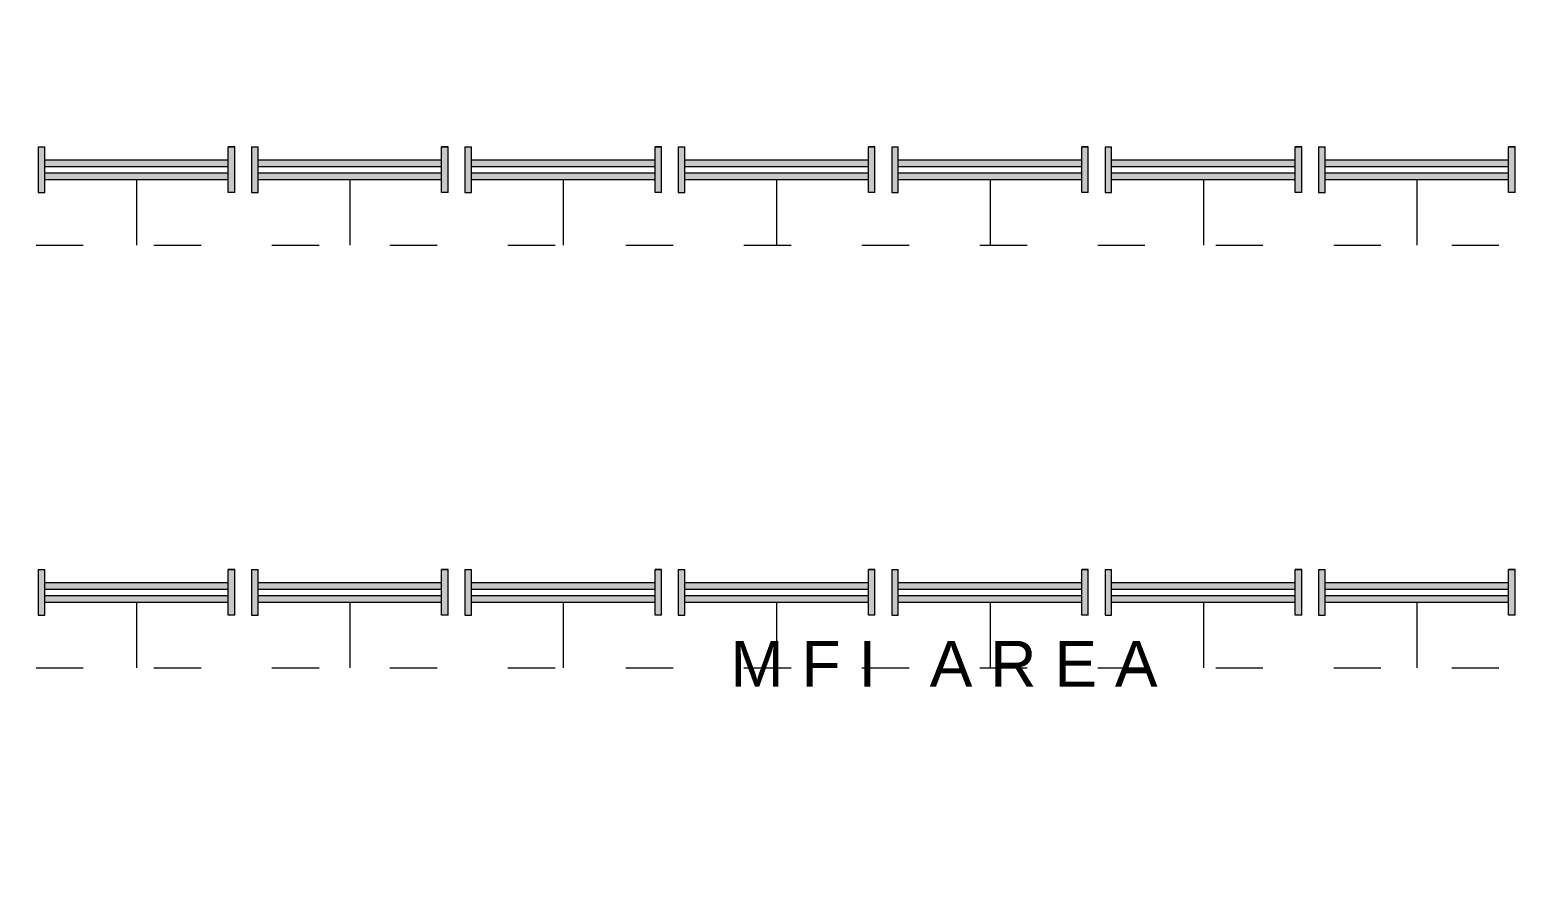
# Model space of a CAD drawing. Header units: millimetres. Extents: x 3339 to 2017737, y 4955 to 2748989.
# Drawn here: x 1451543 to 1462920, y 1301574 to 1308039 of the extents above; entities that cross this region are included whole.
import ezdxf

# ---------------------------------------------------------------- set-up
doc = ezdxf.new("R2010")
doc.units = ezdxf.units.MM
doc.header["$LTSCALE"] = 30
doc.linetypes.add('ACAD_ISO03W100', pattern=[30, 12, -18])
doc.layers.add('DIM LINES', color=7, linetype='Continuous')
doc.layers.add('TEXT', color=7, linetype='Continuous')
doc.layers.add('LIGHT LINES', color=6, linetype='ACAD_ISO03W100', lineweight=13)
doc.layers.add('LIGHTS', color=6, linetype='Continuous', lineweight=13)
doc.styles.get("Standard").update_dxf_attribs({"font": 'arial.ttf'})
doc.dimstyles.new('GREEN', dxfattribs={"dimtxt": 1000, "dimasz": 600, "dimexe": 0.18, "dimexo": 0.0625, "dimgap": 0.09, "dimtad": 2, "dimdec": 0, "dimzin": 0, "dimdsep": 46, "dimtxsty": 'Standard', "dimblk": 'ARCHTICK', "dimcen": 0.09, "dimclrd": 3, "dimclre": 3, "dimclrt": 2, "dimadec": 0, "dimazin": 0, "dimtfac": 1, "dimtdec": 0, "dimtofl": 0, "dimtmove": 0, "dimatfit": 3, "dimfxl": 1, "dimtolj": 1, "dimtzin": 0, "dimarcsym": 0})

# ---------------------------------------------------------------- blocks, each defined once
blk = doc.blocks.new('_ArchTick')
at = {"color": 0, "linetype": 'ByBlock', "const_width": 0.15}
blk.add_lwpolyline([(-0.5, -0.5), (0.5, 0.5)], dxfattribs=at)
blk = doc.blocks.new('*D851')
at = {"layer": 'Defpoints', "color": 0, "transparency": 16777216}
for p in [(1519240, 1324539), (1429240, 1308509), (1519240, 1301709)]:
    blk.add_point(p, dxfattribs=at)
at = {"layer": 'DIM LINES', "color": 3, "linetype": 'ByBlock', "lineweight": -2, "transparency": 16777216}
for p, q in [((1429240, 1308509), (1429240, 1324539)), ((1429240, 1324539), (1519240, 1324539)), ((1519240, 1301709), (1519240, 1324539))]:
    blk.add_line(p, q, dxfattribs=at)
at = {"layer": 'DIM LINES', "color": 3, "lineweight": -2, "transparency": 16777216, "xscale": 600, "yscale": 600, "zscale": 600, "rotation": 180}
blk.add_blockref('_ArchTick', (1429240, 1324539), dxfattribs=at)
at = {"layer": 'DIM LINES', "color": 3, "lineweight": -2, "transparency": 16777216, "xscale": 600, "yscale": 600, "zscale": 600}
blk.add_blockref('_ArchTick', (1519240, 1324539), dxfattribs=at)
at = {"layer": 'DIM LINES', "color": 2, "transparency": 16777216, "insert": (1474240, 1325050), "char_height": 1000, "attachment_point": 5}
blk.add_mtext('\\A1;90000', dxfattribs=at)
blk = doc.blocks.new('*D852')
at = {"layer": 'Defpoints', "color": 0, "transparency": 16777216}
for p in [(1473240, 1319497), (1429240, 1308509), (1473240, 1289653)]:
    blk.add_point(p, dxfattribs=at)
at = {"layer": 'DIM LINES', "color": 3, "linetype": 'ByBlock', "lineweight": -2, "transparency": 16777216}
for p, q in [((1429240, 1308509), (1429240, 1319497)), ((1429240, 1319497), (1473240, 1319497)), ((1473240, 1289654), (1473240, 1319497))]:
    blk.add_line(p, q, dxfattribs=at)
at = {"layer": 'DIM LINES', "color": 3, "lineweight": -2, "transparency": 16777216, "xscale": 600, "yscale": 600, "zscale": 600, "rotation": 180}
blk.add_blockref('_ArchTick', (1429240, 1319497), dxfattribs=at)
at = {"layer": 'DIM LINES', "color": 3, "lineweight": -2, "transparency": 16777216, "xscale": 600, "yscale": 600, "zscale": 600}
blk.add_blockref('_ArchTick', (1473240, 1319497), dxfattribs=at)
at = {"layer": 'DIM LINES', "color": 2, "transparency": 16777216, "insert": (1451240, 1320008), "char_height": 1000, "attachment_point": 5}
blk.add_mtext('\\A1;44000', dxfattribs=at)

msp = doc.modelspace()

# ---------------------------------------------------------------- hatches: boundary and pattern name
at = {"layer": 'LIGHTS'}
h = msp.add_hatch(color=256, dxfattribs=at)
h.dxf.hatch_style = 1
h.paths.add_polyline_path([(1451607.017, 1306796.857), (1451657.017, 1306796.857), (1451657.017, 1307146.857), (1451607.017, 1307146.857)])
h = msp.add_hatch(color=256, dxfattribs=at)
h.dxf.hatch_style = 1
h.paths.add_polyline_path([(1453057.017, 1306796.857), (1453107.017, 1306796.857), (1453107.017, 1307146.857), (1453057.017, 1307146.857)])
h = msp.add_hatch(color=256, dxfattribs=at)
h.dxf.hatch_style = 1
h.paths.add_polyline_path([(1453234.795, 1306796.857), (1453284.795, 1306796.857), (1453284.795, 1307146.857), (1453234.795, 1307146.857)])
h = msp.add_hatch(color=256, dxfattribs=at)
h.dxf.hatch_style = 1
h.paths.add_polyline_path([(1454684.795, 1306796.857), (1454734.795, 1306796.857), (1454734.795, 1307146.857), (1454684.795, 1307146.857)])
h = msp.add_hatch(color=256, dxfattribs=at)
h.dxf.hatch_style = 1
h.paths.add_polyline_path([(1454862.572, 1306796.857), (1454912.572, 1306796.857), (1454912.572, 1307146.857), (1454862.572, 1307146.857)])
h = msp.add_hatch(color=256, dxfattribs=at)
h.dxf.hatch_style = 1
h.paths.add_polyline_path([(1456312.572, 1306796.857), (1456362.572, 1306796.857), (1456362.572, 1307146.857), (1456312.572, 1307146.857)])
h = msp.add_hatch(color=256, dxfattribs=at)
h.dxf.hatch_style = 1
h.paths.add_polyline_path([(1456490.35, 1306796.857), (1456540.35, 1306796.857), (1456540.35, 1307146.857), (1456490.35, 1307146.857)])
h = msp.add_hatch(color=256, dxfattribs=at)
h.dxf.hatch_style = 1
h.paths.add_polyline_path([(1457940.35, 1306796.857), (1457990.35, 1306796.857), (1457990.35, 1307146.857), (1457940.35, 1307146.857)])
h = msp.add_hatch(color=256, dxfattribs=at)
h.dxf.hatch_style = 1
h.paths.add_polyline_path([(1458118.128, 1306796.857), (1458168.128, 1306796.857), (1458168.128, 1307146.857), (1458118.128, 1307146.857)])
h = msp.add_hatch(color=256, dxfattribs=at)
h.dxf.hatch_style = 1
h.paths.add_polyline_path([(1459568.128, 1306796.857), (1459618.128, 1306796.857), (1459618.128, 1307146.857), (1459568.128, 1307146.857)])
h = msp.add_hatch(color=256, dxfattribs=at)
h.dxf.hatch_style = 1
h.paths.add_polyline_path([(1459745.906, 1306796.857), (1459795.906, 1306796.857), (1459795.906, 1307146.857), (1459745.906, 1307146.857)])
h = msp.add_hatch(color=256, dxfattribs=at)
h.dxf.hatch_style = 1
h.paths.add_polyline_path([(1461195.906, 1306796.857), (1461245.906, 1306796.857), (1461245.906, 1307146.857), (1461195.906, 1307146.857)])
h = msp.add_hatch(color=256, dxfattribs=at)
h.dxf.hatch_style = 1
h.paths.add_polyline_path([(1461373.683, 1306796.857), (1461423.683, 1306796.857), (1461423.683, 1307146.857), (1461373.683, 1307146.857)])
h = msp.add_hatch(color=256, dxfattribs=at)
h.dxf.hatch_style = 1
h.paths.add_polyline_path([(1462823.683, 1306796.857), (1462873.683, 1306796.857), (1462873.683, 1307146.857), (1462823.683, 1307146.857)])
h = msp.add_hatch(color=256, dxfattribs=at)
h.dxf.hatch_style = 1
h.paths.add_polyline_path([(1453057.017, 1306996.857), (1453057.017, 1307046.857), (1451657.017, 1307046.857), (1451657.017, 1306996.857)])
h = msp.add_hatch(color=256, dxfattribs=at)
h.dxf.hatch_style = 1
h.paths.add_polyline_path([(1454684.795, 1306996.857), (1454684.795, 1307046.857), (1453284.795, 1307046.857), (1453284.795, 1306996.857)])
h = msp.add_hatch(color=256, dxfattribs=at)
h.dxf.hatch_style = 1
h.paths.add_polyline_path([(1456312.572, 1306996.857), (1456312.572, 1307046.857), (1454912.572, 1307046.857), (1454912.572, 1306996.857)])
h = msp.add_hatch(color=256, dxfattribs=at)
h.dxf.hatch_style = 1
h.paths.add_polyline_path([(1457940.35, 1306996.857), (1457940.35, 1307046.857), (1456540.35, 1307046.857), (1456540.35, 1306996.857)])
h = msp.add_hatch(color=256, dxfattribs=at)
h.dxf.hatch_style = 1
h.paths.add_polyline_path([(1459568.128, 1306996.857), (1459568.128, 1307046.857), (1458168.128, 1307046.857), (1458168.128, 1306996.857)])
h = msp.add_hatch(color=256, dxfattribs=at)
h.dxf.hatch_style = 1
h.paths.add_polyline_path([(1461195.906, 1306996.857), (1461195.906, 1307046.857), (1459795.906, 1307046.857), (1459795.906, 1306996.857)])
h = msp.add_hatch(color=256, dxfattribs=at)
h.dxf.hatch_style = 1
h.paths.add_polyline_path([(1462823.683, 1306996.857), (1462823.683, 1307046.857), (1461423.683, 1307046.857), (1461423.683, 1306996.857)])
h = msp.add_hatch(color=256, dxfattribs=at)
h.dxf.hatch_style = 1
h.paths.add_polyline_path([(1451657.017, 1306946.857), (1451657.017, 1306896.857), (1453057.017, 1306896.857), (1453057.017, 1306946.857)])
h = msp.add_hatch(color=256, dxfattribs=at)
h.dxf.hatch_style = 1
h.paths.add_polyline_path([(1453284.795, 1306946.857), (1453284.795, 1306896.857), (1454684.795, 1306896.857), (1454684.795, 1306946.857)])
h = msp.add_hatch(color=256, dxfattribs=at)
h.dxf.hatch_style = 1
h.paths.add_polyline_path([(1454912.572, 1306946.857), (1454912.572, 1306896.857), (1456312.572, 1306896.857), (1456312.572, 1306946.857)])
h = msp.add_hatch(color=256, dxfattribs=at)
h.dxf.hatch_style = 1
h.paths.add_polyline_path([(1456540.35, 1306946.857), (1456540.35, 1306896.857), (1457940.35, 1306896.857), (1457940.35, 1306946.857)])
h = msp.add_hatch(color=256, dxfattribs=at)
h.dxf.hatch_style = 1
h.paths.add_polyline_path([(1458168.128, 1306946.857), (1458168.128, 1306896.857), (1459568.128, 1306896.857), (1459568.128, 1306946.857)])
h = msp.add_hatch(color=256, dxfattribs=at)
h.dxf.hatch_style = 1
h.paths.add_polyline_path([(1459795.906, 1306946.857), (1459795.906, 1306896.857), (1461195.906, 1306896.857), (1461195.906, 1306946.857)])
h = msp.add_hatch(color=256, dxfattribs=at)
h.dxf.hatch_style = 1
h.paths.add_polyline_path([(1461423.683, 1306946.857), (1461423.683, 1306896.857), (1462823.683, 1306896.857), (1462823.683, 1306946.857)])
h = msp.add_hatch(color=256, dxfattribs=at)
h.dxf.hatch_style = 1
h.paths.add_polyline_path([(1451607.017, 1303571.88), (1451657.017, 1303571.88), (1451657.017, 1303921.88), (1451607.017, 1303921.88)])
h = msp.add_hatch(color=256, dxfattribs=at)
h.dxf.hatch_style = 1
h.paths.add_polyline_path([(1453057.017, 1303771.88), (1453057.017, 1303821.88), (1451657.017, 1303821.88), (1451657.017, 1303771.88)])
h = msp.add_hatch(color=256, dxfattribs=at)
h.dxf.hatch_style = 1
h.paths.add_polyline_path([(1453057.017, 1303571.88), (1453107.017, 1303571.88), (1453107.017, 1303921.88), (1453057.017, 1303921.88)])
h = msp.add_hatch(color=256, dxfattribs=at)
h.dxf.hatch_style = 1
h.paths.add_polyline_path([(1453234.795, 1303571.88), (1453284.795, 1303571.88), (1453284.795, 1303921.88), (1453234.795, 1303921.88)])
h = msp.add_hatch(color=256, dxfattribs=at)
h.dxf.hatch_style = 1
h.paths.add_polyline_path([(1454684.795, 1303771.88), (1454684.795, 1303821.88), (1453284.795, 1303821.88), (1453284.795, 1303771.88)])
h = msp.add_hatch(color=256, dxfattribs=at)
h.dxf.hatch_style = 1
h.paths.add_polyline_path([(1454684.795, 1303571.88), (1454734.795, 1303571.88), (1454734.795, 1303921.88), (1454684.795, 1303921.88)])
h = msp.add_hatch(color=256, dxfattribs=at)
h.dxf.hatch_style = 1
h.paths.add_polyline_path([(1454862.572, 1303571.88), (1454912.572, 1303571.88), (1454912.572, 1303921.88), (1454862.572, 1303921.88)])
h = msp.add_hatch(color=256, dxfattribs=at)
h.dxf.hatch_style = 1
h.paths.add_polyline_path([(1456312.572, 1303771.88), (1456312.572, 1303821.88), (1454912.572, 1303821.88), (1454912.572, 1303771.88)])
h = msp.add_hatch(color=256, dxfattribs=at)
h.dxf.hatch_style = 1
h.paths.add_polyline_path([(1456312.572, 1303571.88), (1456362.572, 1303571.88), (1456362.572, 1303921.88), (1456312.572, 1303921.88)])
h = msp.add_hatch(color=256, dxfattribs=at)
h.dxf.hatch_style = 1
h.paths.add_polyline_path([(1456490.35, 1303571.88), (1456540.35, 1303571.88), (1456540.35, 1303921.88), (1456490.35, 1303921.88)])
h = msp.add_hatch(color=256, dxfattribs=at)
h.dxf.hatch_style = 1
h.paths.add_polyline_path([(1457940.35, 1303771.88), (1457940.35, 1303821.88), (1456540.35, 1303821.88), (1456540.35, 1303771.88)])
h = msp.add_hatch(color=256, dxfattribs=at)
h.dxf.hatch_style = 1
h.paths.add_polyline_path([(1457940.35, 1303571.88), (1457990.35, 1303571.88), (1457990.35, 1303921.88), (1457940.35, 1303921.88)])
h = msp.add_hatch(color=256, dxfattribs=at)
h.dxf.hatch_style = 1
h.paths.add_polyline_path([(1458118.128, 1303571.88), (1458168.128, 1303571.88), (1458168.128, 1303921.88), (1458118.128, 1303921.88)])
h = msp.add_hatch(color=256, dxfattribs=at)
h.dxf.hatch_style = 1
h.paths.add_polyline_path([(1459568.128, 1303771.88), (1459568.128, 1303821.88), (1458168.128, 1303821.88), (1458168.128, 1303771.88)])
h = msp.add_hatch(color=256, dxfattribs=at)
h.dxf.hatch_style = 1
h.paths.add_polyline_path([(1459568.128, 1303571.88), (1459618.128, 1303571.88), (1459618.128, 1303921.88), (1459568.128, 1303921.88)])
h = msp.add_hatch(color=256, dxfattribs=at)
h.dxf.hatch_style = 1
h.paths.add_polyline_path([(1459745.906, 1303571.88), (1459795.906, 1303571.88), (1459795.906, 1303921.88), (1459745.906, 1303921.88)])
h = msp.add_hatch(color=256, dxfattribs=at)
h.dxf.hatch_style = 1
h.paths.add_polyline_path([(1461195.906, 1303771.88), (1461195.906, 1303821.88), (1459795.906, 1303821.88), (1459795.906, 1303771.88)])
h = msp.add_hatch(color=256, dxfattribs=at)
h.dxf.hatch_style = 1
h.paths.add_polyline_path([(1461195.906, 1303571.88), (1461245.906, 1303571.88), (1461245.906, 1303921.88), (1461195.906, 1303921.88)])
h = msp.add_hatch(color=256, dxfattribs=at)
h.dxf.hatch_style = 1
h.paths.add_polyline_path([(1461373.683, 1303571.88), (1461423.683, 1303571.88), (1461423.683, 1303921.88), (1461373.683, 1303921.88)])
h = msp.add_hatch(color=256, dxfattribs=at)
h.dxf.hatch_style = 1
h.paths.add_polyline_path([(1462823.683, 1303771.88), (1462823.683, 1303821.88), (1461423.683, 1303821.88), (1461423.683, 1303771.88)])
h = msp.add_hatch(color=256, dxfattribs=at)
h.dxf.hatch_style = 1
h.paths.add_polyline_path([(1462823.683, 1303571.88), (1462873.683, 1303571.88), (1462873.683, 1303921.88), (1462823.683, 1303921.88)])
h = msp.add_hatch(color=256, dxfattribs=at)
h.dxf.hatch_style = 1
h.paths.add_polyline_path([(1451657.017, 1303721.88), (1451657.017, 1303671.88), (1453057.017, 1303671.88), (1453057.017, 1303721.88)])
h = msp.add_hatch(color=256, dxfattribs=at)
h.dxf.hatch_style = 1
h.paths.add_polyline_path([(1453284.795, 1303721.88), (1453284.795, 1303671.88), (1454684.795, 1303671.88), (1454684.795, 1303721.88)])
h = msp.add_hatch(color=256, dxfattribs=at)
h.dxf.hatch_style = 1
h.paths.add_polyline_path([(1454912.572, 1303721.88), (1454912.572, 1303671.88), (1456312.572, 1303671.88), (1456312.572, 1303721.88)])
h = msp.add_hatch(color=256, dxfattribs=at)
h.dxf.hatch_style = 1
h.paths.add_polyline_path([(1456540.35, 1303721.88), (1456540.35, 1303671.88), (1457940.35, 1303671.88), (1457940.35, 1303721.88)])
h = msp.add_hatch(color=256, dxfattribs=at)
h.dxf.hatch_style = 1
h.paths.add_polyline_path([(1458168.128, 1303721.88), (1458168.128, 1303671.88), (1459568.128, 1303671.88), (1459568.128, 1303721.88)])
h = msp.add_hatch(color=256, dxfattribs=at)
h.dxf.hatch_style = 1
h.paths.add_polyline_path([(1459795.906, 1303721.88), (1459795.906, 1303671.88), (1461195.906, 1303671.88), (1461195.906, 1303721.88)])
h = msp.add_hatch(color=256, dxfattribs=at)
h.dxf.hatch_style = 1
h.paths.add_polyline_path([(1461423.683, 1303721.88), (1461423.683, 1303671.88), (1462823.683, 1303671.88), (1462823.683, 1303721.88)])

# ---------------------------------------------------------------- linework, layer by layer
at = {"layer": 'LIGHT LINES'}
for p, q in [((1442590.35, 1306396.857), (1471890.35, 1306396.857)), ((1442590.35, 1303171.88), (1471890.35, 1303171.88))]:
    msp.add_line(p, q, dxfattribs=at)
at = {"layer": 'LIGHTS'}
for p, q in [((1451607.017, 1307146.857), (1451607.017, 1306796.857)), ((1451607.017, 1307146.857), (1451657.017, 1307146.857)), ((1451607.017, 1307146.857), (1451657.017, 1307146.857)), ((1451657.017, 1306796.857), (1451657.017, 1307146.857)), ((1453107.017, 1307146.857), (1453057.017, 1307146.857)), ((1453057.017, 1306796.857), (1453057.017, 1307146.857)), ((1453057.017, 1307146.857), (1453107.017, 1307146.857)), ((1453107.017, 1306796.857), (1453107.017, 1307146.857)), ((1453234.795, 1307146.857), (1453234.795, 1306796.857)), ((1453234.795, 1307146.857), (1453284.795, 1307146.857)), ((1453234.795, 1307146.857), (1453284.795, 1307146.857)), ((1453284.795, 1306796.857), (1453284.795, 1307146.857)), ((1454734.795, 1307146.857), (1454684.795, 1307146.857)), ((1454684.795, 1306796.857), (1454684.795, 1307146.857)), ((1454684.795, 1307146.857), (1454734.795, 1307146.857)), ((1454734.795, 1306796.857), (1454734.795, 1307146.857)), ((1454862.572, 1307146.857), (1454862.572, 1306796.857)), ((1454862.572, 1307146.857), (1454912.572, 1307146.857)), ((1454862.572, 1307146.857), (1454912.572, 1307146.857)), ((1454912.572, 1306796.857), (1454912.572, 1307146.857)), ((1456362.572, 1307146.857), (1456312.572, 1307146.857)), ((1456312.572, 1306796.857), (1456312.572, 1307146.857)), ((1456312.572, 1307146.857), (1456362.572, 1307146.857)), ((1456362.572, 1306796.857), (1456362.572, 1307146.857)), ((1456490.35, 1307146.857), (1456490.35, 1306796.857)), ((1456490.35, 1307146.857), (1456540.35, 1307146.857)), ((1456490.35, 1307146.857), (1456540.35, 1307146.857)), ((1456540.35, 1306796.857), (1456540.35, 1307146.857)), ((1457990.35, 1307146.857), (1457940.35, 1307146.857)), ((1457940.35, 1306796.857), (1457940.35, 1307146.857)), ((1457940.35, 1307146.857), (1457990.35, 1307146.857)), ((1457990.35, 1306796.857), (1457990.35, 1307146.857)), ((1458118.128, 1307146.857), (1458118.128, 1306796.857)), ((1458118.128, 1307146.857), (1458168.128, 1307146.857)), ((1458118.128, 1307146.857), (1458168.128, 1307146.857)), ((1458168.128, 1306796.857), (1458168.128, 1307146.857)), ((1459618.128, 1307146.857), (1459568.128, 1307146.857)), ((1459568.128, 1306796.857), (1459568.128, 1307146.857)), ((1459568.128, 1307146.857), (1459618.128, 1307146.857)), ((1459618.128, 1306796.857), (1459618.128, 1307146.857)), ((1459745.906, 1307146.857), (1459745.906, 1306796.857)), ((1459745.906, 1307146.857), (1459795.906, 1307146.857)), ((1459745.906, 1307146.857), (1459795.906, 1307146.857)), ((1459795.906, 1306796.857), (1459795.906, 1307146.857)), ((1461245.906, 1307146.857), (1461195.906, 1307146.857)), ((1461195.906, 1306796.857), (1461195.906, 1307146.857)), ((1461195.906, 1307146.857), (1461245.906, 1307146.857)), ((1461245.906, 1306796.857), (1461245.906, 1307146.857)), ((1461373.683, 1307146.857), (1461373.683, 1306796.857)), ((1461373.683, 1307146.857), (1461423.683, 1307146.857)), ((1461373.683, 1307146.857), (1461423.683, 1307146.857)), ((1461423.683, 1306796.857), (1461423.683, 1307146.857)), ((1462873.683, 1307146.857), (1462823.683, 1307146.857)), ((1462823.683, 1306796.857), (1462823.683, 1307146.857)), ((1462823.683, 1307146.857), (1462873.683, 1307146.857)), ((1462873.683, 1306796.857), (1462873.683, 1307146.857)), ((1451657.017, 1307046.857), (1453057.017, 1307046.857)), ((1451657.017, 1306996.857), (1453057.017, 1306996.857)), ((1453284.795, 1307046.857), (1454684.795, 1307046.857)), ((1453284.795, 1306996.857), (1454684.795, 1306996.857)), ((1454912.572, 1307046.857), (1456312.572, 1307046.857)), ((1454912.572, 1306996.857), (1456312.572, 1306996.857)), ((1456540.35, 1307046.857), (1457940.35, 1307046.857)), ((1456540.35, 1306996.857), (1457940.35, 1306996.857)), ((1458168.128, 1307046.857), (1459568.128, 1307046.857)), ((1458168.128, 1306996.857), (1459568.128, 1306996.857)), ((1459795.906, 1307046.857), (1461195.906, 1307046.857)), ((1459795.906, 1306996.857), (1461195.906, 1306996.857)), ((1461423.683, 1307046.857), (1462823.683, 1307046.857)), ((1461423.683, 1306996.857), (1462823.683, 1306996.857)), ((1451657.017, 1306946.857), (1453057.017, 1306946.857)), ((1451657.017, 1306896.857), (1453057.017, 1306896.857)), ((1452357.017, 1306896.857), (1452357.017, 1306396.857)), ((1453284.795, 1306946.857), (1454684.795, 1306946.857)), ((1453284.795, 1306896.857), (1454684.795, 1306896.857)), ((1453984.795, 1306896.857), (1453984.795, 1306396.857)), ((1454912.572, 1306946.857), (1456312.572, 1306946.857)), ((1454912.572, 1306896.857), (1456312.572, 1306896.857)), ((1455612.572, 1306896.857), (1455612.572, 1306396.857)), ((1456540.35, 1306946.857), (1457940.35, 1306946.857)), ((1456540.35, 1306896.857), (1457940.35, 1306896.857)), ((1457240.35, 1306896.857), (1457240.35, 1306396.857)), ((1458168.128, 1306946.857), (1459568.128, 1306946.857)), ((1458168.128, 1306896.857), (1459568.128, 1306896.857)), ((1458868.128, 1306896.857), (1458868.128, 1306396.857)), ((1459795.906, 1306946.857), (1461195.906, 1306946.857)), ((1459795.906, 1306896.857), (1461195.906, 1306896.857)), ((1460495.906, 1306896.857), (1460495.906, 1306396.857)), ((1461423.683, 1306946.857), (1462823.683, 1306946.857)), ((1461423.683, 1306896.857), (1462823.683, 1306896.857)), ((1462123.683, 1306896.857), (1462123.683, 1306396.857)), ((1451607.017, 1306796.857), (1451657.017, 1306796.857)), ((1453107.017, 1306796.857), (1453057.017, 1306796.857)), ((1453234.795, 1306796.857), (1453284.795, 1306796.857)), ((1454734.795, 1306796.857), (1454684.795, 1306796.857)), ((1454862.572, 1306796.857), (1454912.572, 1306796.857)), ((1456362.572, 1306796.857), (1456312.572, 1306796.857)), ((1456490.35, 1306796.857), (1456540.35, 1306796.857)), ((1457990.35, 1306796.857), (1457940.35, 1306796.857)), ((1458118.128, 1306796.857), (1458168.128, 1306796.857)), ((1459618.128, 1306796.857), (1459568.128, 1306796.857)), ((1459745.906, 1306796.857), (1459795.906, 1306796.857)), ((1461245.906, 1306796.857), (1461195.906, 1306796.857)), ((1461373.683, 1306796.857), (1461423.683, 1306796.857)), ((1462873.683, 1306796.857), (1462823.683, 1306796.857)), ((1451607.017, 1303921.88), (1451607.017, 1303571.88)), ((1451607.017, 1303921.88), (1451657.017, 1303921.88)), ((1451607.017, 1303921.88), (1451657.017, 1303921.88)), ((1451657.017, 1303571.88), (1451657.017, 1303921.88)), ((1451657.017, 1303821.88), (1453057.017, 1303821.88)), ((1453107.017, 1303921.88), (1453057.017, 1303921.88)), ((1453057.017, 1303571.88), (1453057.017, 1303921.88)), ((1453057.017, 1303921.88), (1453107.017, 1303921.88)), ((1453107.017, 1303571.88), (1453107.017, 1303921.88)), ((1453234.795, 1303921.88), (1453234.795, 1303571.88)), ((1453234.795, 1303921.88), (1453284.795, 1303921.88)), ((1453234.795, 1303921.88), (1453284.795, 1303921.88)), ((1453284.795, 1303571.88), (1453284.795, 1303921.88)), ((1453284.795, 1303821.88), (1454684.795, 1303821.88)), ((1454734.795, 1303921.88), (1454684.795, 1303921.88)), ((1454684.795, 1303571.88), (1454684.795, 1303921.88)), ((1454684.795, 1303921.88), (1454734.795, 1303921.88)), ((1454734.795, 1303571.88), (1454734.795, 1303921.88)), ((1454862.572, 1303921.88), (1454862.572, 1303571.88)), ((1454862.572, 1303921.88), (1454912.572, 1303921.88)), ((1454862.572, 1303921.88), (1454912.572, 1303921.88)), ((1454912.572, 1303571.88), (1454912.572, 1303921.88)), ((1454912.572, 1303821.88), (1456312.572, 1303821.88)), ((1456362.572, 1303921.88), (1456312.572, 1303921.88)), ((1456312.572, 1303571.88), (1456312.572, 1303921.88)), ((1456312.572, 1303921.88), (1456362.572, 1303921.88)), ((1456362.572, 1303571.88), (1456362.572, 1303921.88)), ((1456490.35, 1303921.88), (1456490.35, 1303571.88)), ((1456490.35, 1303921.88), (1456540.35, 1303921.88)), ((1456490.35, 1303921.88), (1456540.35, 1303921.88)), ((1456540.35, 1303571.88), (1456540.35, 1303921.88)), ((1456540.35, 1303821.88), (1457940.35, 1303821.88)), ((1457990.35, 1303921.88), (1457940.35, 1303921.88)), ((1457940.35, 1303571.88), (1457940.35, 1303921.88)), ((1457940.35, 1303921.88), (1457990.35, 1303921.88)), ((1457990.35, 1303571.88), (1457990.35, 1303921.88)), ((1458118.128, 1303921.88), (1458118.128, 1303571.88)), ((1458118.128, 1303921.88), (1458168.128, 1303921.88)), ((1458118.128, 1303921.88), (1458168.128, 1303921.88)), ((1458168.128, 1303571.88), (1458168.128, 1303921.88)), ((1458168.128, 1303821.88), (1459568.128, 1303821.88)), ((1459618.128, 1303921.88), (1459568.128, 1303921.88)), ((1459568.128, 1303571.88), (1459568.128, 1303921.88)), ((1459568.128, 1303921.88), (1459618.128, 1303921.88)), ((1459618.128, 1303571.88), (1459618.128, 1303921.88)), ((1459745.906, 1303921.88), (1459745.906, 1303571.88)), ((1459745.906, 1303921.88), (1459795.906, 1303921.88)), ((1459745.906, 1303921.88), (1459795.906, 1303921.88)), ((1459795.906, 1303571.88), (1459795.906, 1303921.88)), ((1459795.906, 1303821.88), (1461195.906, 1303821.88)), ((1461245.906, 1303921.88), (1461195.906, 1303921.88)), ((1461195.906, 1303571.88), (1461195.906, 1303921.88)), ((1461195.906, 1303921.88), (1461245.906, 1303921.88)), ((1461245.906, 1303571.88), (1461245.906, 1303921.88)), ((1461373.683, 1303921.88), (1461373.683, 1303571.88)), ((1461373.683, 1303921.88), (1461423.683, 1303921.88)), ((1461373.683, 1303921.88), (1461423.683, 1303921.88)), ((1461423.683, 1303571.88), (1461423.683, 1303921.88)), ((1461423.683, 1303821.88), (1462823.683, 1303821.88)), ((1462873.683, 1303921.88), (1462823.683, 1303921.88)), ((1462823.683, 1303571.88), (1462823.683, 1303921.88)), ((1462823.683, 1303921.88), (1462873.683, 1303921.88)), ((1462873.683, 1303571.88), (1462873.683, 1303921.88)), ((1451657.017, 1303771.88), (1453057.017, 1303771.88)), ((1451657.017, 1303721.88), (1453057.017, 1303721.88)), ((1453284.795, 1303771.88), (1454684.795, 1303771.88)), ((1453284.795, 1303721.88), (1454684.795, 1303721.88)), ((1454912.572, 1303771.88), (1456312.572, 1303771.88)), ((1454912.572, 1303721.88), (1456312.572, 1303721.88)), ((1456540.35, 1303771.88), (1457940.35, 1303771.88)), ((1456540.35, 1303721.88), (1457940.35, 1303721.88)), ((1458168.128, 1303771.88), (1459568.128, 1303771.88)), ((1458168.128, 1303721.88), (1459568.128, 1303721.88)), ((1459795.906, 1303771.88), (1461195.906, 1303771.88)), ((1459795.906, 1303721.88), (1461195.906, 1303721.88)), ((1461423.683, 1303771.88), (1462823.683, 1303771.88)), ((1461423.683, 1303721.88), (1462823.683, 1303721.88)), ((1451657.017, 1303671.88), (1453057.017, 1303671.88)), ((1452357.017, 1303671.88), (1452357.017, 1303171.88)), ((1453284.795, 1303671.88), (1454684.795, 1303671.88)), ((1453984.795, 1303671.88), (1453984.795, 1303171.88)), ((1454912.572, 1303671.88), (1456312.572, 1303671.88)), ((1455612.572, 1303671.88), (1455612.572, 1303171.88)), ((1456540.35, 1303671.88), (1457940.35, 1303671.88)), ((1457240.35, 1303671.88), (1457240.35, 1303171.88)), ((1458168.128, 1303671.88), (1459568.128, 1303671.88)), ((1458868.128, 1303671.88), (1458868.128, 1303171.88)), ((1459795.906, 1303671.88), (1461195.906, 1303671.88)), ((1460495.906, 1303671.88), (1460495.906, 1303171.88)), ((1461423.683, 1303671.88), (1462823.683, 1303671.88)), ((1462123.683, 1303671.88), (1462123.683, 1303171.88)), ((1451607.017, 1303571.88), (1451657.017, 1303571.88)), ((1453107.017, 1303571.88), (1453057.017, 1303571.88)), ((1453234.795, 1303571.88), (1453284.795, 1303571.88)), ((1454734.795, 1303571.88), (1454684.795, 1303571.88)), ((1454862.572, 1303571.88), (1454912.572, 1303571.88)), ((1456362.572, 1303571.88), (1456312.572, 1303571.88)), ((1456490.35, 1303571.88), (1456540.35, 1303571.88)), ((1457990.35, 1303571.88), (1457940.35, 1303571.88)), ((1458118.128, 1303571.88), (1458168.128, 1303571.88)), ((1459618.128, 1303571.88), (1459568.128, 1303571.88)), ((1459745.906, 1303571.88), (1459795.906, 1303571.88)), ((1461245.906, 1303571.88), (1461195.906, 1303571.88)), ((1461373.683, 1303571.88), (1461423.683, 1303571.88)), ((1462873.683, 1303571.88), (1462823.683, 1303571.88))]:
    msp.add_line(p, q, dxfattribs=at)

# ---------------------------------------------------------------- texts
at = {"layer": 'TEXT', "insert": (1453421.089, 1303376.817), "char_height": 350, "attachment_point": 1}
msp.add_mtext_dynamic_manual_height_columns('\\pxqc;M F I   A R E A', width=10191.25721, gutter_width=0, heights=[1406.025], dxfattribs=at)

# ---------------------------------------------------------------- dimensions: what is measured, and where the dimension line sits
at = {"layer": 'DIM LINES', "color": 0}
for base, p2, picture, middle in [((1519240.35, 1324539.298), (1519240.35, 1301709.357), '*D851', (1474240.35, 1325049.961)), ((1473240.35, 1319496.948), (1473240.35, 1289653.482), '*D852', (1451240.35, 1320007.611))]:
    dim = msp.add_linear_dim(base=base, p1=(1429240.35, 1308509.357), p2=p2, dimstyle='GREEN', dxfattribs=at)
    dim.commit()
    dim.dimension.update_dxf_attribs({"geometry": picture, "text_midpoint": middle})

doc.saveas('drawing.dxf')
